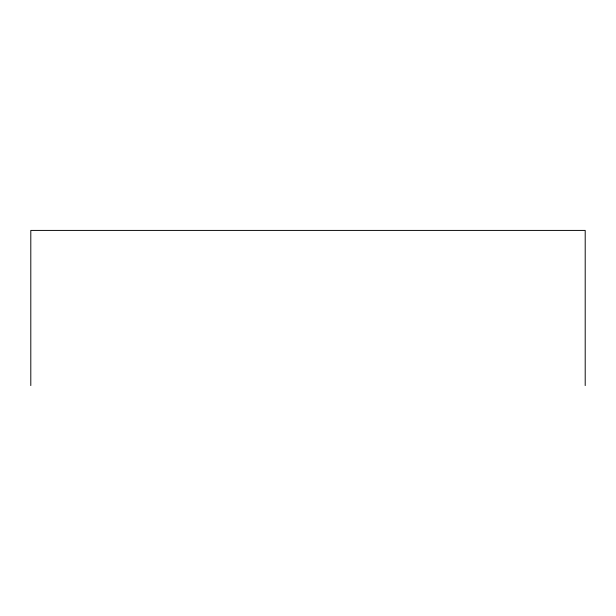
<?xml version="1.0" encoding="UTF-8"?>
<svg xmlns="http://www.w3.org/2000/svg" width="616" height="616" viewBox="0 0 616 616"><rect width="100%" height="100%" fill="white"/><g stroke="black" fill="none" stroke-linecap="round" stroke-linejoin="round"><path stroke-width="0.92" d="M585.2 385.585L585.2 230.415L30.8 230.415L30.8 385.585"/></g></svg>
